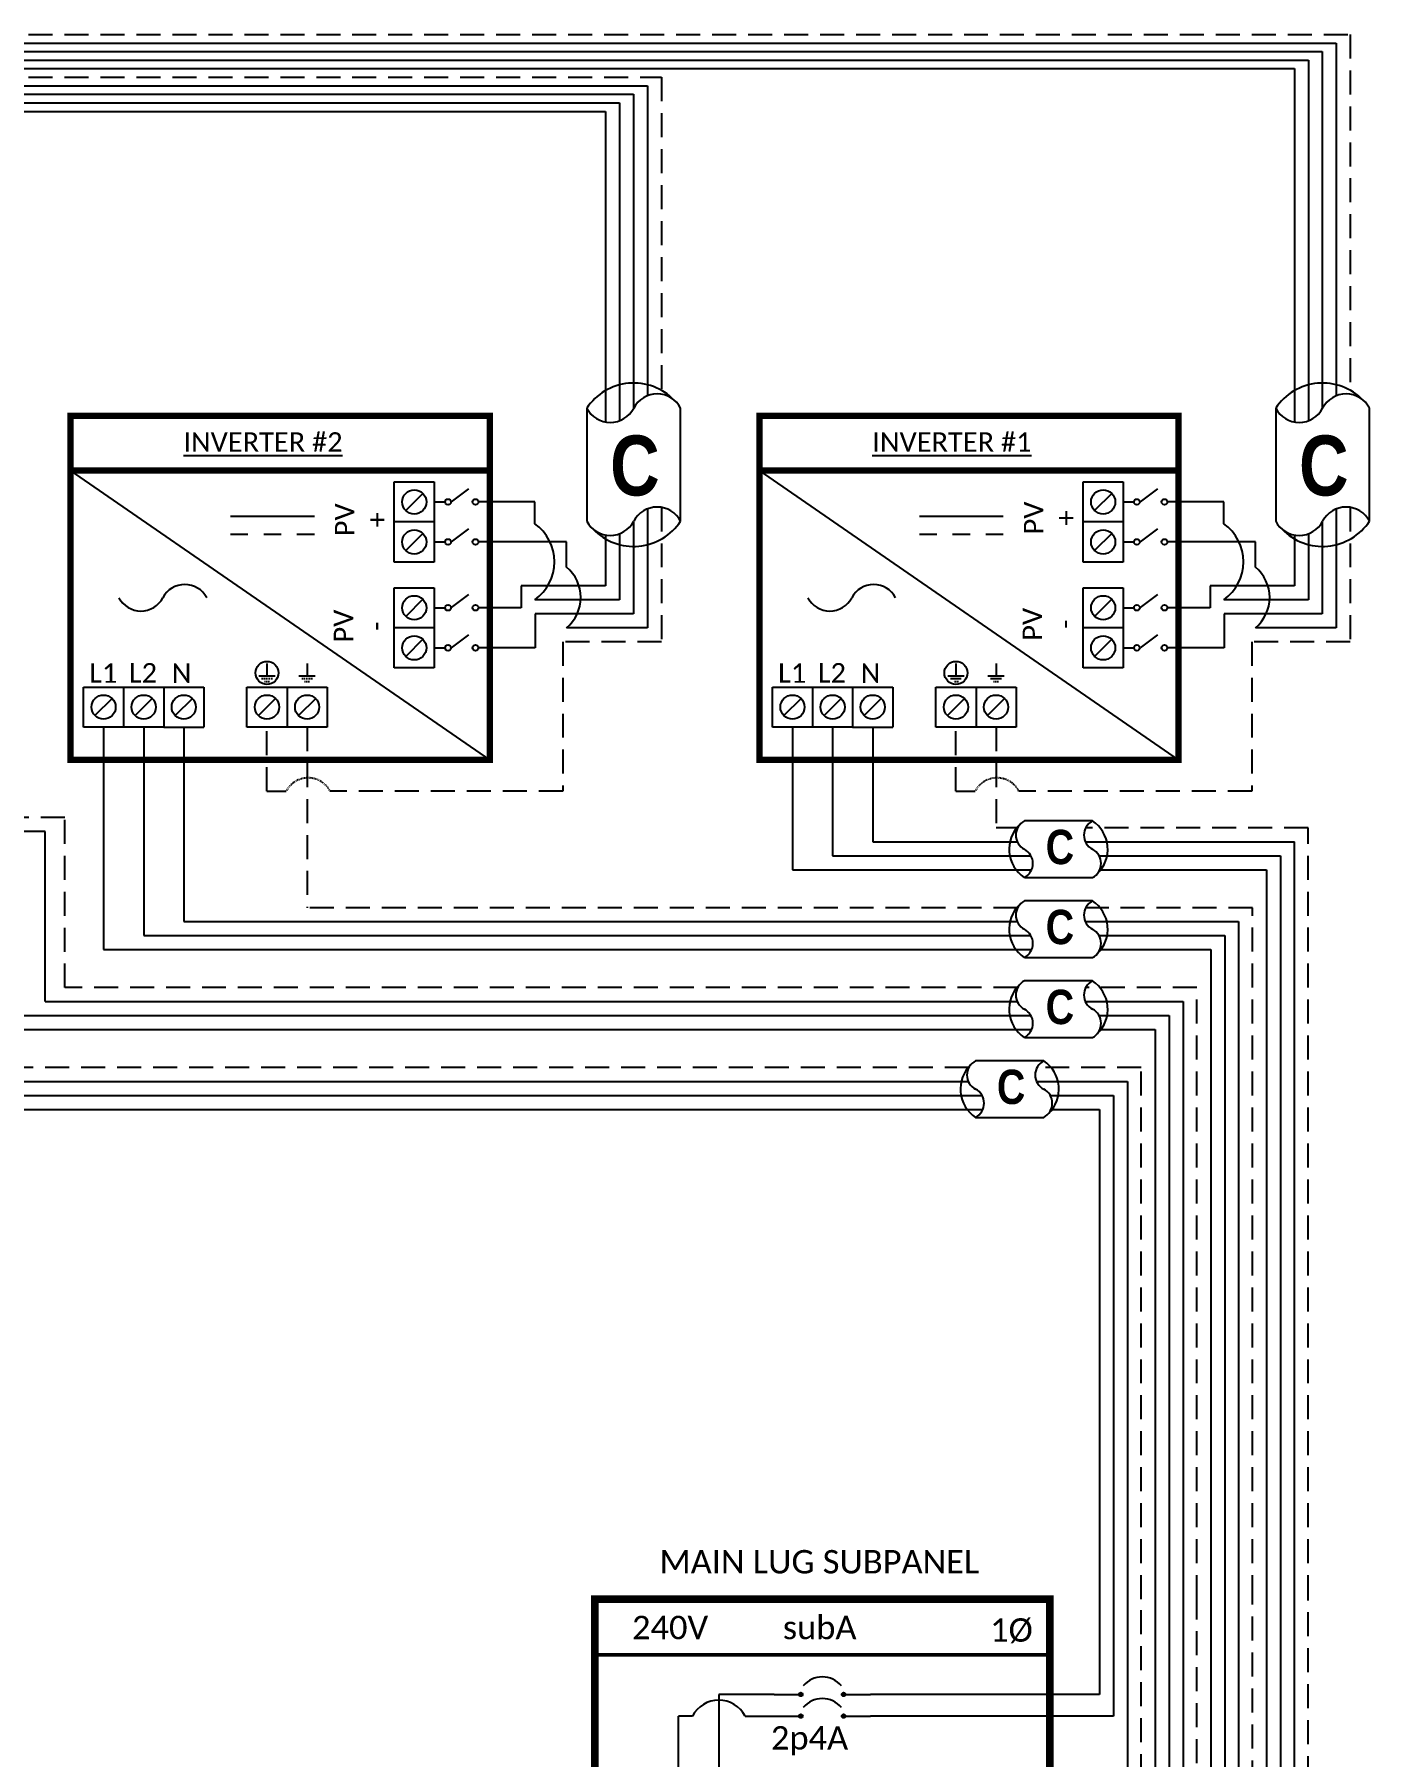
# Model space of a CAD drawing. Header units: feet. Extents: x 19811 to 20443, y 16029 to 16607.
# Drawn here: x 20234.6 to 20443.3, y 16313.7 to 16583 of the extents above; entities that cross this region are included whole.
import ezdxf

# ---------------------------------------------------------------- set-up
doc = ezdxf.new("R2010")
doc.units = ezdxf.units.FT
doc.header["$MEASUREMENT"] = 0
doc.linetypes.add('HIDDEN', pattern=[0.375, 0.25, -0.125])
for name, color, linetype in [('ONE LINE BLOCKS', 7, 'Continuous'), ('TABLES', 7, 'Continuous'), ('TEXT', 7, 'Continuous'), ('Z - TITLEBLOCK TXT', 7, 'Continuous')]:
    doc.layers.add(name, color=color, linetype=linetype)
doc.styles.add('ONE LINE TXT', font='techb___.ttf')
doc.styles.get("Standard").update_dxf_attribs({"font": 'calibri.ttf'})

# ---------------------------------------------------------------- blocks, each defined once
blk = doc.blocks.new('4inverterSub')
at = {"layer": 'ONE LINE BLOCKS', "linetype": 'Continuous'}
h = blk.add_hatch(color=1, dxfattribs=at)
h.dxf.hatch_style = 1
edge = h.paths.add_edge_path()
edge.add_arc((40.28, 89.85), 0.291, 0, 360)
h = blk.add_hatch(color=1, dxfattribs=at)
h.dxf.hatch_style = 1
edge = h.paths.add_edge_path()
edge.add_arc((46.96, 89.85), 0.291, 0, 360)
h = blk.add_hatch(color=1, dxfattribs=at)
h.dxf.hatch_style = 1
edge = h.paths.add_edge_path()
edge.add_arc((40.28, 86.47), 0.291, 0, 360)
h = blk.add_hatch(color=1, dxfattribs=at)
h.dxf.hatch_style = 1
edge = h.paths.add_edge_path()
edge.add_arc((46.96, 86.47), 0.291, 0, 360)
h = blk.add_hatch(color=1, dxfattribs=at)
h.dxf.hatch_style = 1
edge = h.paths.add_edge_path()
edge.add_arc((40.28, 75.29), 0.291, 0, 360)
h = blk.add_hatch(color=1, dxfattribs=at)
h.dxf.hatch_style = 1
edge = h.paths.add_edge_path()
edge.add_arc((46.96, 75.29), 0.291, 0, 360)
h = blk.add_hatch(color=1, dxfattribs=at)
h.dxf.hatch_style = 1
edge = h.paths.add_edge_path()
edge.add_arc((40.28, 71.91), 0.291, 0, 360)
h = blk.add_hatch(color=1, dxfattribs=at)
h.dxf.hatch_style = 1
edge = h.paths.add_edge_path()
edge.add_arc((46.96, 71.91), 0.291, 0, 360)
h = blk.add_hatch(color=1, dxfattribs=at)
h.dxf.hatch_style = 1
edge = h.paths.add_edge_path()
edge.add_arc((40.28, 60.73), 0.291, 0, 360)
h = blk.add_hatch(color=1, dxfattribs=at)
h.dxf.hatch_style = 1
edge = h.paths.add_edge_path()
edge.add_arc((46.96, 60.73), 0.291, 0, 360)
h = blk.add_hatch(color=1, dxfattribs=at)
h.dxf.hatch_style = 1
edge = h.paths.add_edge_path()
edge.add_arc((40.28, 57.35), 0.291, 0, 360)
h = blk.add_hatch(color=1, dxfattribs=at)
h.dxf.hatch_style = 1
edge = h.paths.add_edge_path()
edge.add_arc((46.96, 57.35), 0.291, 0, 360)
h = blk.add_hatch(color=1, dxfattribs=at)
h.dxf.hatch_style = 1
edge = h.paths.add_edge_path()
edge.add_arc((40.28, 46.17), 0.291, 0, 360)
h = blk.add_hatch(color=1, dxfattribs=at)
h.dxf.hatch_style = 1
edge = h.paths.add_edge_path()
edge.add_arc((46.96, 46.17), 0.291, 0, 360)
h = blk.add_hatch(color=1, dxfattribs=at)
h.dxf.hatch_style = 1
edge = h.paths.add_edge_path()
edge.add_arc((40.28, 42.79), 0.291, 0, 360)
h = blk.add_hatch(color=1, dxfattribs=at)
h.dxf.hatch_style = 1
edge = h.paths.add_edge_path()
edge.add_arc((46.96, 42.79), 0.291, 0, 360)
at = {"color": 7, "linetype": 'Continuous'}
for p, q in [((86.96, 104.75), (86.96, 89.85)), ((95.66, 104.75), (95.66, 75.29)), ((104.36, 104.75), (104.36, 60.73)), ((113.06, 104.75), (113.06, 46.17)), ((36.09, 89.85), (27.43, 89.85)), ((27.43, 89.85), (27.43, 75.29)), ((86.96, 89.85), (51.15, 89.85)), ((36.09, 75.29), (27.43, 75.29)), ((27.43, 75.29), (27.43, 60.73)), ((95.66, 75.29), (51.15, 75.29)), ((36.09, 60.73), (27.43, 60.73)), ((27.43, 60.73), (27.43, 46.17)), ((104.36, 60.73), (51.15, 60.73)), ((17.02, 46.17), (1.34, 46.17)), ((1.34, 46.17), (1.34, 9)), ((36.09, 46.17), (25.26, 46.17)), ((113.06, 46.17), (51.15, 46.17)), ((1.34, 9), (0, 9))]:
    blk.add_line(p, q, dxfattribs=at)
at = {"color": 10, "linetype": 'Continuous'}
for p, q in [((89.14, 104.75), (89.14, 86.47)), ((97.84, 104.75), (97.84, 71.91)), ((106.54, 104.75), (106.54, 57.35)), ((115.24, 104.75), (115.24, 42.79)), ((21.14, 71.91), (21.14, 86.47)), ((23.31, 86.47), (21.14, 86.47)), ((31.55, 86.47), (36.09, 86.47)), ((89.14, 86.47), (51.15, 86.47)), ((21.14, 57.35), (21.14, 71.91)), ((23.31, 71.91), (21.14, 71.91)), ((31.55, 71.91), (36.09, 71.91)), ((97.84, 71.91), (51.15, 71.91)), ((21.14, 42.79), (21.14, 57.35)), ((23.31, 57.35), (21.14, 57.35)), ((31.55, 57.35), (36.09, 57.35)), ((106.54, 57.35), (51.15, 57.35)), ((21.14, 42.79), (4.63, 42.79)), ((4.63, 6), (4.63, 42.79)), ((21.14, 42.79), (36.09, 42.79)), ((115.24, 42.79), (51.15, 42.79)), ((0, 6), (4.63, 6))]:
    blk.add_line(p, q, dxfattribs=at)
at = {"color": 253, "linetype": 'Continuous'}
for p, q in [((91.31, 104.75), (91.31, 76.78)), ((100.01, 104.75), (100.01, 62.22)), ((108.71, 104.75), (108.71, 47.66)), ((117.41, 104.75), (117.41, 19.06)), ((91.31, 68.22), (91.31, 62.22)), ((91.31, 53.66), (91.31, 48.33)), ((100.01, 53.66), (100.01, 48.33)), ((91.31, 39.78), (91.31, 32.11)), ((100.01, 39.78), (100.01, 27.76)), ((108.71, 39.1), (108.71, 23.41)), ((91.31, 32.11), (77.54, 32.11)), ((100.01, 27.76), (77.54, 27.76)), ((108.71, 23.41), (77.54, 23.41)), ((117.41, 19.06), (77.54, 19.06)), ((83.55, 10.36), (77.54, 10.36)), ((83.55, 3), (83.55, 10.36)), ((0, 3), (83.55, 3))]:
    blk.add_line(p, q, dxfattribs=at)
at = {"color": 10, "linetype": 'Continuous'}
for centre in [(27.43, 84.31), (27.43, 69.75), (27.43, 55.19)]:
    blk.add_arc(centre, 4.65, 27.6639, 152.3361, dxfattribs=at)
at = {"color": 253, "linetype": 'Continuous'}
for centre in [(94.89, 72.5), (94.89, 57.94), (103.59, 57.94), (94.89, 44.05), (103.59, 44.05), (112.29, 43.38)]:
    blk.add_arc(centre, 5.58, 129.9215, 230.0785, dxfattribs=at)
at = {"color": 7, "linetype": 'Continuous'}
blk.add_arc((21.14, 44.01), 4.65, 27.6639, 152.3361, dxfattribs=at)
at = {"layer": 'ONE LINE BLOCKS', "lineweight": 50}
blk.add_line((8.04, 96.05), (79.2, 96.05), dxfattribs=at)
at = {"layer": 'ONE LINE BLOCKS', "lineweight": 50, "const_width": 1.19}
blk.add_lwpolyline([(8.04, 6.01), (8.04, 104.75), (79.2, 104.75), (79.2, 6.01)], close=True, dxfattribs=at)
at = {"layer": 'TEXT', "color": 92, "linetype": 'HIDDEN', "ltscale": 15}
for p, q in [((93.49, 76.78), (93.49, 104.75)), ((102.19, 62.22), (102.19, 104.75)), ((110.89, 47.66), (110.89, 104.75)), ((119.59, -2.31), (119.59, 104.75)), ((93.49, 62.22), (93.49, 68.22)), ((93.49, 53.66), (93.49, 48.33)), ((102.19, 53.66), (102.19, 48.33)), ((93.49, 29.7), (93.49, 39.78)), ((102.19, 29.7), (102.19, 39.78)), ((110.89, 27.68), (110.89, 39.1)), ((14.31, 27.69), (52.3, 27.69)), ((52.3, 4.26), (52.3, 27.69)), ((14.31, 23.34), (48.52, 23.34)), ((48.52, 2.06), (48.52, 23.34)), ((14.31, 18.99), (45.6, 18.99)), ((45.6, -0.12), (45.6, 18.99)), ((93.49, 4.26), (93.49, 17.01)), ((102.19, 2.06), (102.19, 17.01)), ((110.89, -0.12), (110.89, 17.01)), ((14.31, 14.64), (43.39, 14.64)), ((43.39, -2.31), (43.39, 14.64)), ((22.14, 10.28), (14.31, 10.28)), ((22.14, 0), (22.14, 10.28)), ((52.3, 4.26), (93.49, 4.26)), ((22.14, 0), (0, 0)), ((48.52, 2.06), (102.19, 2.06)), ((43.39, -2.31), (119.59, -2.31)), ((45.6, -0.12), (110.89, -0.12))]:
    blk.add_line(p, q, dxfattribs=at)
at = {"layer": 'TEXT', "color": 92, "linetype": 'HIDDEN', "flags": 128}
for points in [[(11.94, 41.63), (11.94, 38.13)], [(9.6, 38.13), (14.28, 38.13)], [(13.47, 37.26), (10.41, 37.26)], [(12.65, 36.39), (11.22, 36.39)]]:
    blk.add_lwpolyline(points, dxfattribs=at)
at = {"layer": 'TEXT', "color": 92, "linetype": 'Continuous', "ltscale": 4}
for centre, radius, start, end in [((96.96, 72.5), 5.51, 129.059, 230.941), ((96.96, 57.94), 5.51, 129.059, 230.941), ((105.66, 57.94), 5.51, 129.059, 230.941), ((96.96, 44.05), 5.51, 129.059, 230.941), ((105.66, 44.05), 5.51, 129.059, 230.941), ((114.36, 43.38), 5.51, 129.059, 230.941), ((99.38, 23.36), 8.66, 132.8846, 227.1154), ((110.44, 23.36), 10.41, 142.4478, 217.5522), ((121.75, 22.35), 12.1, 153.8293, 206.1707)]:
    blk.add_arc(centre, radius, start, end, dxfattribs=at)
at = {"layer": 'Z - TITLEBLOCK TXT', "color": 1, "linetype": 'Continuous'}
for p, q in [((9.77, 7.69), (9.77, 34.63)), ((9.77, 34.63), (14.31, 34.63)), ((14.31, 34.63), (14.31, 7.69)), ((73, 7.76), (73, 34.71)), ((73, 34.71), (77.54, 34.71)), ((77.54, 34.71), (77.54, 7.76)), ((14.31, 7.69), (9.77, 7.69)), ((77.54, 7.76), (73, 7.76))]:
    blk.add_line(p, q, dxfattribs=at)
at = {"layer": 'Z - TITLEBLOCK TXT', "color": 4, "linetype": 'Continuous'}
for p, q in [((12.83, 32.82), (11.25, 31.25)), ((76.06, 32.9), (74.49, 31.32)), ((12.83, 28.47), (11.25, 26.9)), ((76.06, 28.54), (74.49, 26.97)), ((12.83, 24.12), (11.25, 22.55)), ((76.06, 24.19), (74.49, 22.62)), ((12.83, 19.77), (11.25, 18.2)), ((76.06, 19.84), (74.49, 18.27)), ((12.83, 15.42), (11.25, 13.85)), ((76.06, 15.49), (74.49, 13.92)), ((12.83, 11.07), (11.25, 9.5)), ((76.06, 11.14), (74.49, 9.57))]:
    blk.add_line(p, q, dxfattribs=at)
at = {"layer": 'Z - TITLEBLOCK TXT', "color": 1, "linetype": 'Continuous', "flags": 128}
for points in [[(36.09, 89.85), (40.28, 89.85)], [(36.09, 89.85), (40.28, 89.85)], [(46.96, 89.85), (51.15, 89.85)], [(36.09, 86.47), (40.28, 86.47)], [(36.09, 86.47), (40.28, 86.47)], [(46.96, 86.47), (51.15, 86.47)], [(36.09, 75.29), (40.28, 75.29)], [(36.09, 75.29), (40.28, 75.29)], [(46.96, 75.29), (51.15, 75.29)], [(36.09, 71.91), (40.28, 71.91)], [(36.09, 71.91), (40.28, 71.91)], [(46.96, 71.91), (51.15, 71.91)], [(36.09, 60.73), (40.28, 60.73)], [(36.09, 60.73), (40.28, 60.73)], [(46.96, 60.73), (51.15, 60.73)], [(36.09, 57.35), (40.28, 57.35)], [(36.09, 57.35), (40.28, 57.35)], [(46.96, 57.35), (51.15, 57.35)], [(36.09, 46.17), (40.28, 46.17)], [(36.09, 46.17), (40.28, 46.17)], [(46.96, 46.17), (51.15, 46.17)], [(36.09, 42.79), (40.28, 42.79)], [(36.09, 42.79), (40.28, 42.79)], [(46.96, 42.79), (51.15, 42.79)]]:
    blk.add_lwpolyline(points, dxfattribs=at)
at = {"layer": 'Z - TITLEBLOCK TXT', "color": 1, "linetype": 'Continuous'}
for centre in [(40.28, 89.85), (46.96, 89.85), (40.28, 86.47), (46.96, 86.47), (40.28, 75.29), (46.96, 75.29), (40.28, 71.91), (46.96, 71.91), (40.28, 60.73), (46.96, 60.73), (40.28, 57.35), (46.96, 57.35), (40.28, 46.17), (46.96, 46.17), (40.28, 42.79), (46.96, 42.79)]:
    blk.add_circle(centre, 0.291, dxfattribs=at)
at = {"layer": 'Z - TITLEBLOCK TXT', "color": 4, "linetype": 'Continuous'}
for centre in [(12.04, 32.04), (75.27, 32.11), (12.04, 27.69), (75.27, 27.76), (12.04, 23.34), (75.27, 23.41), (12.04, 18.99), (75.27, 19.06), (12.04, 14.64), (75.27, 14.71), (12.04, 10.28), (75.27, 10.36)]:
    blk.add_circle(centre, 1.11, dxfattribs=at)
at = {"layer": 'Z - TITLEBLOCK TXT', "color": 1, "linetype": 'Continuous'}
for centre in [(43.62, 88.65), (43.62, 85.27), (43.62, 74.09), (43.62, 70.71), (43.62, 59.53), (43.62, 56.15), (43.62, 44.97), (43.62, 41.59)]:
    blk.add_arc(centre, 3.93, 40.3392, 139.6608, dxfattribs=at)
at = {"layer": 'TABLES', "color": 1, "linetype": 'Continuous'}
for s, p in [('2p4A', (35.59, 81.23)), ('2p3A', (35.59, 66.67)), ('2p2A', (35.59, 52.11)), ('2p1A', (35.59, 37.55))]:
    blk.add_text(s, height=3.658, dxfattribs=at).set_placement(p)
at = {"layer": 'TABLES', "color": 4, "linetype": 'Continuous'}
blk.add_text('ISOLATED NEUTRAL', height=1.8743, rotation=90, dxfattribs=at).set_placement((72.35, 8.12))
at = {"layer": 'TEXT', "color": 1, "attachment_point": 5}
for s, width, gutter_width, insert, char_height in [('MAIN LUG SUBPANEL ', 62.3984, 7.17, (43.17, 110.58), 3.6576), ('subA', 0.1481, 0.75, (43.21, 100.3), 3.658), ('240V', 0.1481, 0.75, (19.83, 100.3), 3.658), ('1Ø', 0.1481, 0.75, (73.19, 99.79), 3.658)]:
    blk.add_mtext_dynamic_manual_height_columns(s, width=width, gutter_width=gutter_width, heights=[0], dxfattribs=dict(at, insert=insert, char_height=char_height))

msp = doc.modelspace()

# ---------------------------------------------------------------- linework, layer by layer
at = {"color": 92, "linetype": 'HIDDEN', "ltscale": 15}
for p, q in [((20126.78, 16582.98), (20440.29, 16582.98)), ((20440.29, 16582.98), (20440.29, 16526.71)), ((20126.78, 16576.29), (20332.59, 16576.29)), ((20332.59, 16576.29), (20332.59, 16526.71)), ((20332.59, 16509.03), (20332.59, 16488.02)), ((20440.29, 16509.03), (20440.29, 16488.02)), ((20332.59, 16488.02), (20317.19, 16488.02)), ((20317.19, 16488.02), (20317.19, 16464.65)), ((20440.29, 16488.02), (20424.89, 16488.02)), ((20424.89, 16488.02), (20424.89, 16464.65)), ((20270.94, 16464.65), (20270.94, 16474.67)), ((20277.21, 16474.67), (20277.21, 16446.43)), ((20378.64, 16464.65), (20378.64, 16474.67)), ((20384.91, 16474.67), (20384.91, 16458.94)), ((20270.94, 16464.65), (20273.94, 16464.65)), ((20317.19, 16464.65), (20280.79, 16464.65)), ((20378.64, 16464.65), (20381.64, 16464.65)), ((20424.89, 16464.65), (20388.49, 16464.65)), ((20239.31, 16460.55), (20169.51, 16460.55)), ((20239.31, 16433.93), (20239.31, 16460.55)), ((20388.28, 16458.94), (20384.91, 16458.94)), ((20433.72, 16458.94), (20398.95, 16458.94)), ((20433.72, 16338.31), (20433.72, 16458.94)), ((20388.28, 16446.43), (20277.21, 16446.43)), ((20425.02, 16446.43), (20398.95, 16446.43)), ((20425.02, 16338.31), (20425.02, 16446.43)), ((20388.28, 16433.93), (20239.31, 16433.93)), ((20416.32, 16433.93), (20398.95, 16433.93)), ((20416.32, 16338.31), (20416.32, 16433.93)), ((20380.66, 16421.43), (20226.5, 16421.43)), ((20407.62, 16421.43), (20391.32, 16421.43)), ((20407.62, 16338.31), (20407.62, 16421.43))]:
    msp.add_line(p, q, dxfattribs=at)
at = {"color": 10, "linetype": 'Continuous'}
for p, q in [((20126.78, 16581.64), (20438.1, 16581.64)), ((20438.1, 16581.64), (20438.11, 16526.46)), ((20126.78, 16578.97), (20433.74, 16578.97)), ((20433.74, 16578.97), (20433.74, 16522.58)), ((20126.78, 16574.96), (20330.41, 16574.95)), ((20330.41, 16574.95), (20330.41, 16526.46)), ((20126.78, 16572.28), (20326.04, 16572.28)), ((20326.04, 16572.28), (20326.04, 16522.58)), ((20312.83, 16509.88), (20303.98, 16509.88)), ((20312.83, 16506.47), (20312.83, 16509.88)), ((20420.52, 16509.88), (20411.68, 16509.88)), ((20420.52, 16506.47), (20420.52, 16509.88)), ((20330.41, 16508.79), (20330.41, 16490.2)), ((20438.11, 16508.79), (20438.11, 16490.2)), ((20326.04, 16504.9), (20326.04, 16494.57)), ((20433.74, 16504.9), (20433.74, 16494.57)), ((20317.78, 16503.62), (20303.98, 16503.62)), ((20317.78, 16499.69), (20317.78, 16503.62)), ((20425.48, 16503.62), (20411.68, 16503.62)), ((20425.48, 16499.69), (20425.48, 16503.62)), ((20326.04, 16494.57), (20312.83, 16494.57)), ((20433.74, 16494.57), (20420.52, 16494.57)), ((20330.41, 16490.2), (20317.78, 16490.2)), ((20438.11, 16490.2), (20425.48, 16490.2)), ((20251.66, 16474.67), (20251.66, 16442.06)), ((20359.36, 16474.67), (20359.36, 16454.56)), ((20359.36, 16454.56), (20390.37, 16454.56)), ((20401.03, 16454.56), (20429.37, 16454.56)), ((20429.37, 16454.56), (20429.37, 16338.31)), ((20251.66, 16442.06), (20390.37, 16442.06)), ((20401.03, 16442.06), (20420.67, 16442.06)), ((20420.67, 16442.06), (20420.67, 16338.31)), ((20422.84, 16442.06), (20422.86, 16442.06)), ((20232.9, 16429.56), (20390.37, 16429.56)), ((20401.03, 16429.56), (20411.97, 16429.56)), ((20411.97, 16429.56), (20411.97, 16338.31)), ((20220.09, 16417.05), (20382.74, 16417.05)), ((20393.4, 16417.05), (20403.27, 16417.05)), ((20403.27, 16417.05), (20403.27, 16338.31))]:
    msp.add_line(p, q, dxfattribs=at)
at = {"color": 7, "linetype": 'Continuous'}
for p, q in [((20126.78, 16580.3), (20435.92, 16580.3)), ((20435.92, 16580.3), (20435.92, 16524.45)), ((20126.78, 16577.63), (20431.56, 16577.63)), ((20431.56, 16577.63), (20431.56, 16522.39)), ((20126.78, 16573.62), (20328.22, 16573.62)), ((20328.22, 16573.62), (20328.22, 16524.45)), ((20126.78, 16570.94), (20323.86, 16570.94)), ((20323.86, 16570.94), (20323.86, 16522.39)), ((20320.94, 16524.54), (20320.94, 16506.86)), ((20335.6, 16506.86), (20335.6, 16524.54)), ((20428.64, 16524.54), (20428.64, 16506.86)), ((20443.3, 16506.86), (20443.3, 16524.54)), ((20443.3, 16506.86), (20443.3, 16524.54)), ((20305.76, 16469.54), (20240.22, 16514.78)), ((20413.46, 16469.54), (20347.92, 16514.78)), ((20278.35, 16507.62), (20265.23, 16507.62)), ((20386.05, 16507.62), (20372.93, 16507.62)), ((20267.97, 16504.78), (20265.23, 16504.78)), ((20273.16, 16504.78), (20270.42, 16504.78)), ((20278.35, 16504.78), (20275.6, 16504.78)), ((20323.86, 16504.71), (20323.86, 16496.75)), ((20328.22, 16506.78), (20328.22, 16492.38)), ((20375.67, 16504.78), (20372.93, 16504.78)), ((20380.86, 16504.78), (20378.12, 16504.78)), ((20386.05, 16504.78), (20383.3, 16504.78)), ((20431.56, 16504.71), (20431.56, 16496.75)), ((20435.92, 16506.78), (20435.92, 16492.38)), ((20323.86, 16496.75), (20310.68, 16496.75)), ((20310.68, 16496.75), (20310.68, 16493.33)), ((20431.56, 16496.75), (20418.38, 16496.75)), ((20418.38, 16496.75), (20418.38, 16493.33)), ((20310.68, 16493.33), (20303.98, 16493.33)), ((20328.22, 16492.38), (20312.86, 16492.38)), ((20312.86, 16492.38), (20312.86, 16487.06)), ((20418.38, 16493.33), (20411.68, 16493.33)), ((20435.92, 16492.38), (20420.56, 16492.38)), ((20420.56, 16492.38), (20420.56, 16487.06)), ((20312.86, 16487.06), (20303.98, 16487.06)), ((20420.56, 16487.06), (20411.68, 16487.06)), ((20245.39, 16474.67), (20245.39, 16439.87)), ((20353.09, 16474.67), (20353.09, 16452.37)), ((20400, 16459.99), (20389.34, 16459.99)), ((20353.09, 16452.37), (20390.47, 16452.37)), ((20389.34, 16451.14), (20400, 16451.14)), ((20401.14, 16452.37), (20427.19, 16452.37)), ((20427.19, 16452.37), (20427.19, 16338.31)), ((20400, 16447.49), (20389.34, 16447.49)), ((20245.39, 16439.87), (20390.47, 16439.87)), ((20401.14, 16439.87), (20418.49, 16439.87)), ((20418.49, 16439.87), (20418.49, 16338.31)), ((20389.34, 16438.64), (20400, 16438.64)), ((20400, 16434.99), (20389.34, 16434.99)), ((20230.22, 16427.37), (20390.47, 16427.37)), ((20401.14, 16427.37), (20409.79, 16427.37)), ((20409.79, 16427.37), (20409.79, 16338.31)), ((20389.34, 16426.14), (20400, 16426.14)), ((20392.37, 16422.49), (20381.71, 16422.49)), ((20217.41, 16414.87), (20382.85, 16414.87)), ((20381.71, 16413.64), (20392.37, 16413.64)), ((20393.51, 16414.87), (20401.09, 16414.87)), ((20401.09, 16414.87), (20401.09, 16338.31))]:
    msp.add_line(p, q, dxfattribs=at)
at = {"color": 1, "linetype": 'Continuous'}
for p, q in [((20290.82, 16500.48), (20290.82, 16513.02)), ((20290.82, 16513.02), (20297.09, 16513.02)), ((20290.82, 16500.48), (20290.82, 16513.02)), ((20297.09, 16513.02), (20297.09, 16500.48)), ((20297.09, 16513.02), (20297.09, 16506.75)), ((20398.52, 16500.48), (20398.52, 16513.02)), ((20398.52, 16513.02), (20404.79, 16513.02)), ((20398.52, 16500.48), (20398.52, 16513.02)), ((20404.79, 16513.02), (20404.79, 16500.48)), ((20404.79, 16513.02), (20404.79, 16506.75)), ((20297.09, 16509.88), (20298.79, 16509.88)), ((20302.44, 16511.93), (20299.72, 16509.9)), ((20404.79, 16509.88), (20406.49, 16509.88)), ((20410.14, 16511.93), (20407.42, 16509.9)), ((20297.09, 16506.75), (20290.82, 16506.75)), ((20302.44, 16505.66), (20299.72, 16503.63)), ((20404.79, 16506.75), (20398.52, 16506.75)), ((20410.14, 16505.66), (20407.42, 16503.63)), ((20297.09, 16503.62), (20298.79, 16503.62)), ((20404.79, 16503.62), (20406.49, 16503.62)), ((20297.09, 16500.48), (20290.82, 16500.48)), ((20404.79, 16500.48), (20398.52, 16500.48)), ((20290.82, 16483.93), (20290.82, 16496.46)), ((20290.82, 16496.46), (20297.09, 16496.46)), ((20297.09, 16496.46), (20297.09, 16490.19)), ((20398.52, 16483.93), (20398.52, 16496.46)), ((20398.52, 16496.46), (20404.79, 16496.46)), ((20404.79, 16496.46), (20404.79, 16490.19)), ((20302.44, 16495.38), (20299.72, 16493.35)), ((20410.14, 16495.38), (20407.42, 16493.35)), ((20297.09, 16493.33), (20298.79, 16493.33)), ((20404.79, 16493.33), (20406.49, 16493.33)), ((20297.09, 16490.19), (20290.82, 16490.19)), ((20297.09, 16490.19), (20297.09, 16483.93)), ((20302.44, 16489.11), (20299.72, 16487.08)), ((20404.79, 16490.19), (20398.52, 16490.19)), ((20404.79, 16490.19), (20404.79, 16483.93)), ((20410.14, 16489.11), (20407.42, 16487.08)), ((20297.09, 16487.06), (20298.79, 16487.06)), ((20404.79, 16487.06), (20406.49, 16487.06)), ((20297.09, 16483.93), (20290.82, 16483.93)), ((20404.79, 16483.93), (20398.52, 16483.93)), ((20242.26, 16480.94), (20254.79, 16480.94)), ((20242.26, 16474.67), (20242.26, 16480.94)), ((20242.26, 16480.94), (20248.53, 16480.94)), ((20248.53, 16480.94), (20248.53, 16474.67)), ((20254.79, 16480.94), (20254.79, 16474.67)), ((20254.79, 16480.94), (20261.06, 16480.94)), ((20261.06, 16480.94), (20261.06, 16474.67)), ((20267.81, 16480.94), (20280.35, 16480.94)), ((20267.81, 16474.67), (20267.81, 16480.94)), ((20267.81, 16480.94), (20274.08, 16480.94)), ((20274.08, 16480.94), (20274.08, 16474.67)), ((20280.35, 16480.94), (20280.35, 16474.67)), ((20349.95, 16480.94), (20362.49, 16480.94)), ((20349.95, 16474.67), (20349.95, 16480.94)), ((20349.95, 16480.94), (20356.22, 16480.94)), ((20356.22, 16480.94), (20356.22, 16474.67)), ((20362.49, 16480.94), (20362.49, 16474.67)), ((20362.49, 16480.94), (20368.76, 16480.94)), ((20368.76, 16480.94), (20368.76, 16474.67)), ((20375.51, 16480.94), (20388.04, 16480.94)), ((20375.51, 16474.67), (20375.51, 16480.94)), ((20375.51, 16480.94), (20381.78, 16480.94)), ((20381.78, 16480.94), (20381.78, 16474.67)), ((20388.04, 16480.94), (20388.04, 16474.67)), ((20254.79, 16474.67), (20242.26, 16474.67)), ((20254.79, 16474.67), (20261.06, 16474.67)), ((20280.35, 16474.67), (20267.81, 16474.67)), ((20362.49, 16474.67), (20349.95, 16474.67)), ((20362.49, 16474.67), (20368.76, 16474.67)), ((20388.04, 16474.67), (20375.51, 16474.67))]:
    msp.add_line(p, q, dxfattribs=at)
at = {"color": 4, "linetype": 'Continuous'}
for p, q in [((20295.29, 16511.22), (20292.62, 16508.55)), ((20402.99, 16511.22), (20400.32, 16508.55)), ((20295.29, 16504.95), (20292.62, 16502.28)), ((20402.99, 16504.95), (20400.32, 16502.28)), ((20295.29, 16494.67), (20292.62, 16491.99)), ((20402.99, 16494.67), (20400.32, 16491.99)), ((20295.29, 16488.4), (20292.62, 16485.72)), ((20402.99, 16488.4), (20400.32, 16485.72)), ((20246.73, 16479.14), (20244.05, 16476.46)), ((20253, 16479.14), (20250.32, 16476.46)), ((20259.27, 16479.14), (20256.59, 16476.46)), ((20272.28, 16479.14), (20269.6, 16476.46)), ((20278.55, 16479.14), (20275.87, 16476.46)), ((20354.43, 16479.14), (20351.75, 16476.46)), ((20360.7, 16479.14), (20358.02, 16476.46)), ((20366.97, 16479.14), (20364.29, 16476.46)), ((20379.98, 16479.14), (20377.3, 16476.46)), ((20386.25, 16479.14), (20383.57, 16476.46))]:
    msp.add_line(p, q, dxfattribs=at)
at = {"color": 253, "linetype": 'Continuous'}
for p, q in [((20257.93, 16474.67), (20257.93, 16444.25)), ((20365.63, 16474.67), (20365.63, 16456.75)), ((20236.28, 16458.36), (20150.23, 16458.36)), ((20236.28, 16431.74), (20236.28, 16458.36)), ((20365.63, 16456.75), (20388.22, 16456.75)), ((20398.89, 16456.75), (20431.55, 16456.75)), ((20431.55, 16338.31), (20431.55, 16456.75)), ((20257.93, 16444.25), (20388.22, 16444.25)), ((20398.89, 16444.25), (20422.84, 16444.25)), ((20422.84, 16444.25), (20422.84, 16338.31)), ((20236.28, 16431.74), (20388.22, 16431.74)), ((20398.89, 16431.74), (20414.14, 16431.74)), ((20414.14, 16431.74), (20414.14, 16338.31)), ((20223.47, 16419.24), (20380.6, 16419.24)), ((20391.26, 16419.24), (20405.44, 16419.24)), ((20405.44, 16419.24), (20405.44, 16338.31))]:
    msp.add_line(p, q, dxfattribs=at)
at = {"lineweight": 50, "const_width": 0.986}
for points in [[(20240.22, 16469.54), (20240.22, 16523.34), (20305.76, 16523.34), (20305.76, 16469.54)], [(20240.22, 16514.78), (20240.22, 16523.34), (20305.76, 16523.34), (20305.76, 16514.78)], [(20347.92, 16469.54), (20347.92, 16523.34), (20413.46, 16523.34), (20413.46, 16469.54)], [(20347.92, 16514.78), (20347.92, 16523.34), (20413.46, 16523.34), (20413.46, 16514.78)]]:
    msp.add_lwpolyline(points, close=True, dxfattribs=at)
at = {"color": 92, "linetype": 'Continuous', "flags": 128}
for points in [[(20270.94, 16484.61), (20270.94, 16482.69)], [(20277.21, 16484.61), (20277.21, 16482.69)], [(20378.64, 16484.61), (20378.64, 16482.69)], [(20384.91, 16484.61), (20384.91, 16482.69)], [(20269.66, 16482.69), (20272.22, 16482.69)], [(20275.93, 16482.69), (20278.49, 16482.69)], [(20377.36, 16482.69), (20379.92, 16482.69)], [(20379.47, 16482.22), (20377.8, 16482.22)], [(20383.63, 16482.69), (20386.19, 16482.69)], [(20385.74, 16482.22), (20384.07, 16482.22)]]:
    msp.add_lwpolyline(points, dxfattribs=at)
at = {"color": 92, "linetype": 'HIDDEN', "flags": 128}
for points in [[(20271.78, 16482.22), (20270.1, 16482.22)], [(20271.33, 16481.75), (20270.55, 16481.75)], [(20278.04, 16482.22), (20276.37, 16482.22)], [(20277.6, 16481.75), (20276.82, 16481.75)], [(20379.03, 16481.75), (20378.25, 16481.75)], [(20385.3, 16481.75), (20384.52, 16481.75)]]:
    msp.add_lwpolyline(points, dxfattribs=at)
at = {"color": 4, "linetype": 'Continuous'}
for centre in [(20293.96, 16509.88), (20401.66, 16509.88), (20293.96, 16503.62), (20401.66, 16503.62), (20293.96, 16493.33), (20401.66, 16493.33), (20293.96, 16487.06), (20401.66, 16487.06), (20245.39, 16477.8), (20251.66, 16477.8), (20257.93, 16477.8), (20270.94, 16477.8), (20277.21, 16477.8), (20353.09, 16477.8), (20359.36, 16477.8), (20365.63, 16477.8), (20378.64, 16477.8), (20384.91, 16477.8)]:
    msp.add_circle(centre, 1.89, dxfattribs=at)
at = {"color": 1, "linetype": 'Continuous'}
for centre in [(20299.24, 16509.88), (20303.53, 16509.88), (20406.94, 16509.88), (20411.23, 16509.88), (20299.24, 16503.62), (20303.53, 16503.62), (20406.94, 16503.62), (20411.23, 16503.62), (20299.24, 16493.33), (20303.53, 16493.33), (20406.94, 16493.33), (20411.23, 16493.33), (20299.24, 16487.06), (20303.53, 16487.06), (20406.94, 16487.06), (20411.23, 16487.06)]:
    msp.add_circle(centre, 0.45, dxfattribs=at)
at = {"color": 92, "linetype": 'Continuous'}
for centre in [(20270.94, 16483.15), (20378.64, 16483.15)]:
    msp.add_circle(centre, 1.8, dxfattribs=at)
at = {"color": 7, "linetype": 'Continuous'}
for centre, radius, start, end in [((20328.27, 16519.67), 8.8, 43.9732, 146.4265), ((20435.97, 16519.67), 8.8, 43.9732, 146.4265), ((20328.27, 16511.73), 8.8, 223.9732, 326.4265), ((20435.97, 16511.73), 8.8, 223.9732, 326.4265), ((20421.51, 16494.94), 6.18, 309.9338, 50.0662), ((20392.27, 16455.57), 5.31, 133.9732, 236.4265), ((20397.06, 16455.57), 5.31, 313.9732, 56.4265), ((20392.27, 16443.07), 5.31, 133.9732, 236.4265), ((20397.06, 16443.07), 5.31, 313.9732, 56.4265), ((20392.27, 16430.56), 5.31, 133.9732, 236.4265), ((20397.06, 16430.56), 5.31, 313.9732, 56.4265), ((20384.65, 16418.06), 5.31, 133.9732, 236.4265), ((20389.44, 16418.06), 5.31, 313.9732, 56.4265)]:
    msp.add_arc(centre, radius, start, end, dxfattribs=at)
at = {"linetype": 'Continuous'}
for centre, radius, start, end in [((20331.94, 16522.62), 4.14, 27.6639, 152.3361), ((20439.64, 16522.62), 4.14, 27.6639, 152.3361), ((20324.6, 16526.46), 4.14, 207.6639, 332.3361), ((20432.3, 16526.46), 4.14, 207.6639, 332.3361), ((20331.94, 16504.94), 4.14, 27.6639, 152.3361), ((20439.64, 16504.94), 4.14, 27.6639, 152.3361), ((20324.6, 16508.78), 4.14, 207.6639, 332.3361), ((20432.3, 16508.78), 4.14, 207.6639, 332.3361), ((20258.09, 16493.1), 3.87, 27.6639, 152.3361), ((20365.78, 16493.1), 3.87, 27.6639, 152.3361), ((20251.23, 16496.69), 3.87, 207.6639, 332.3361), ((20358.93, 16496.69), 3.87, 207.6639, 332.3361), ((20390.5, 16457.78), 2.5, 117.6639, 242.3361), ((20401.16, 16457.78), 2.5, 117.6639, 242.3361), ((20388.18, 16453.36), 2.5, 297.6639, 62.3361), ((20398.84, 16453.36), 2.5, 297.6639, 62.3361), ((20390.5, 16445.28), 2.5, 117.6639, 242.3361), ((20401.16, 16445.28), 2.5, 117.6639, 242.3361), ((20388.18, 16440.85), 2.5, 297.6639, 62.3361), ((20398.84, 16440.85), 2.5, 297.6639, 62.3361), ((20390.5, 16432.78), 2.5, 117.6639, 242.3361), ((20401.16, 16432.78), 2.5, 117.6639, 242.3361), ((20388.18, 16428.35), 2.5, 297.6639, 62.3361), ((20398.84, 16428.35), 2.5, 297.6639, 62.3361), ((20382.87, 16420.27), 2.5, 117.6639, 242.3361), ((20393.53, 16420.27), 2.5, 117.6639, 242.3361), ((20380.55, 16415.85), 2.5, 297.6639, 62.3361), ((20391.21, 16415.85), 2.5, 297.6639, 62.3361)]:
    msp.add_arc(centre, radius, start, end, dxfattribs=at)
at = {"color": 10, "linetype": 'Continuous'}
for centre, radius, start, end in [((20308.56, 16500.52), 7.32, 305.6505, 54.3495), ((20416.26, 16500.52), 7.32, 305.6505, 54.3495), ((20313.81, 16494.94), 6.18, 309.9338, 50.0662)]:
    msp.add_arc(centre, radius, start, end, dxfattribs=at)
at = {"color": 92, "linetype": 'HIDDEN', "ltscale": 0.3}
for centre in [(20277.37, 16462.86), (20385.06, 16462.86)]:
    msp.add_arc(centre, 3.87, 27.6639, 152.3361, dxfattribs=at)

# ---------------------------------------------------------------- block references
at = {"color": 7}
msp.add_blockref('4inverterSub', (20314.13, 16233.56), dxfattribs=at)

# ---------------------------------------------------------------- texts
at = {"color": 1, "linetype": 'Continuous'}
for s, p in [('%%UINVERTER #2', (20257.87, 16517.73)), ('%%UINVERTER #1', (20365.57, 16517.73))]:
    msp.add_text(s, height=3.0435, dxfattribs=at).set_placement(p)
at = {"color": 1, "linetype": 'Continuous', "attachment_point": 1, "style": 'ONE LINE TXT'}
for insert, char_height in [((20324.57, 16520.27), 9.3833), ((20432.27, 16520.27), 9.3833), ((20392.68, 16458.61), 5.3651), ((20392.68, 16446.1), 5.3651), ((20392.68, 16433.6), 5.3651), ((20385.05, 16421.1), 5.3651)]:
    msp.add_mtext_dynamic_manual_height_columns('{\\W1;\\C256;C}', width=0.1385, gutter_width=2.13, heights=[0], dxfattribs=dict(at, insert=insert, char_height=char_height))
at = {"color": 1, "char_height": 3.043, "attachment_point": 5, "rotation": 90}
for s, width, insert in [('PV +', 2.8378, (20285.62, 16507.09)), ('PV +', 2.8378, (20393.32, 16507.37)), ('PV -', 2.8013, (20285.43, 16490.47)), ('PV -', 2.8013, (20393.13, 16490.75))]:
    msp.add_mtext_dynamic_manual_height_columns(s, width=width, gutter_width=0.75, heights=[0], dxfattribs=dict(at, insert=insert))
at = {"color": 1, "attachment_point": 5}
for s, insert, char_height in [('L1', (20245.34, 16483.13), 3.043), ('L2', (20251.55, 16483.16), 3.043), ('N', (20257.59, 16483.11), 3.04), ('L1', (20353.04, 16483.13), 3.043), ('L2', (20359.25, 16483.16), 3.043), ('N', (20365.29, 16483.11), 3.04)]:
    msp.add_mtext_dynamic_manual_height_columns(s, width=0.1481, gutter_width=0.75, heights=[0], dxfattribs=dict(at, insert=insert, char_height=char_height))

doc.saveas('drawing.dxf')
